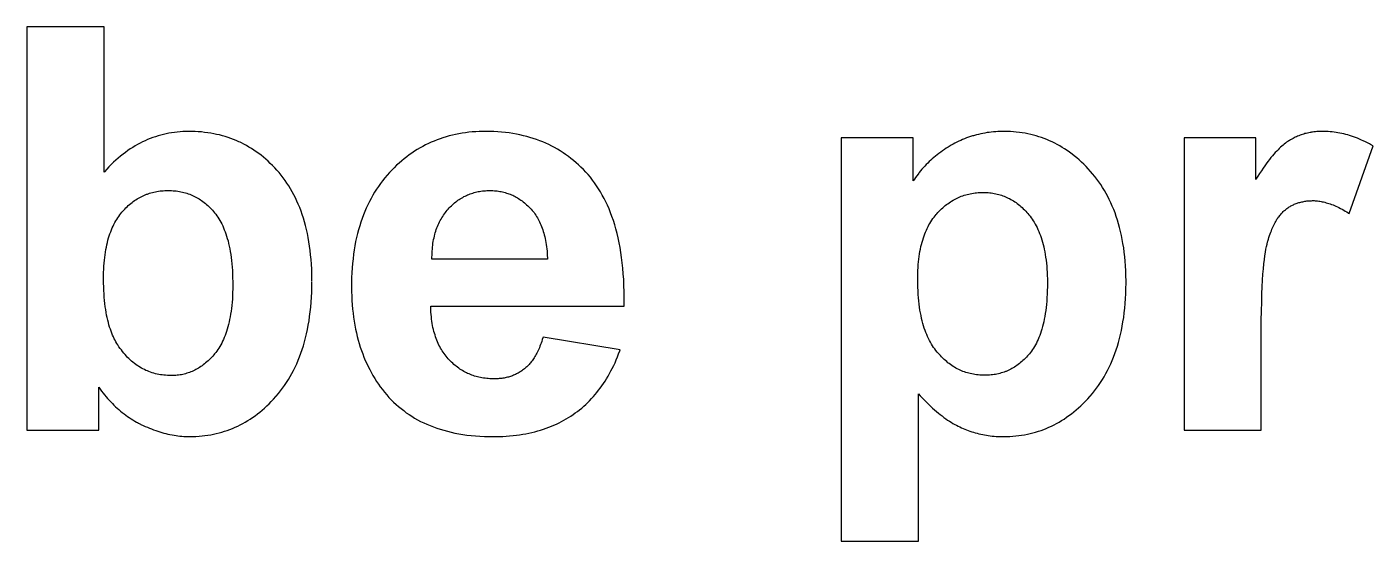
# Model space of a CAD drawing. Header units: millimetres. Extents: x 0 to 841, y 0 to 594.
# Drawn here: x 289.22 to 302.59, y 346.73 to 351.83 of the extents above; entities that cross this region are included whole.
import ezdxf

# ---------------------------------------------------------------- set-up
doc = ezdxf.new("R2010")
doc.units = ezdxf.units.MM
doc.header["$LTSCALE"] = 46.255
doc.layers.add('5_CURVES', color=7, linetype='CONTINUOUS')

msp = doc.modelspace()

# ---------------------------------------------------------------- linework, layer by layer
at = {"layer": '5_CURVES', "color": 7, "linetype": 'CONTINUOUS'}
for p, q in [((289.222, 351.83), (289.222, 347.83)), ((289.988, 351.83), (289.222, 351.83)), ((289.988, 350.389), (289.988, 351.83)), ((297.306, 350.728), (297.306, 346.728)), ((298.021, 350.728), (297.306, 350.728)), ((298.021, 350.302), (298.021, 350.728)), ((300.709, 350.728), (300.709, 347.83)), ((301.421, 350.728), (300.709, 350.728)), ((301.421, 350.316), (301.421, 350.728)), ((302.348, 349.98), (302.586, 350.649)), ((294.389, 349.527), (293.243, 349.527)), ((293.23, 349.058), (295.151, 349.058)), ((295.11, 348.624), (294.346, 348.752)), ((289.934, 347.83), (289.934, 348.256)), ((298.073, 346.728), (298.073, 348.188)), ((289.222, 347.83), (289.934, 347.83)), ((300.709, 347.83), (301.475, 347.83)), ((297.306, 346.728), (298.073, 346.728))]:
    msp.add_line(p, q, dxfattribs=at)
for points in [[(290.829, 350.793), (290.799, 350.793), (290.771, 350.792), (290.742, 350.79), (290.714, 350.787), (290.686, 350.784), (290.658, 350.78), (290.631, 350.775), (290.604, 350.77), (290.577, 350.764), (290.55, 350.757), (290.524, 350.75), (290.498, 350.741), (290.472, 350.732), (290.446, 350.723), (290.42, 350.712), (290.395, 350.701), (290.37, 350.689), (290.345, 350.677), (290.32, 350.663), (290.296, 350.649), (290.272, 350.635), (290.247, 350.619), (290.223, 350.603), (290.199, 350.585), (290.176, 350.567), (290.152, 350.549), (290.129, 350.529), (290.105, 350.509), (290.082, 350.487), (290.059, 350.465), (290.036, 350.442), (290.014, 350.418), (289.991, 350.393), (289.988, 350.389)], [(291.704, 350.408), (291.682, 350.431), (291.66, 350.454), (291.638, 350.476), (291.616, 350.497), (291.593, 350.517), (291.57, 350.537), (291.547, 350.556), (291.523, 350.573), (291.499, 350.591), (291.475, 350.607), (291.451, 350.623), (291.426, 350.638), (291.401, 350.652), (291.376, 350.666), (291.351, 350.679), (291.338, 350.685), (291.325, 350.691), (291.299, 350.703), (291.272, 350.713), (291.245, 350.724), (291.218, 350.733), (291.19, 350.742), (291.162, 350.75), (291.134, 350.758), (291.105, 350.764), (291.076, 350.77), (291.046, 350.776), (291.016, 350.78), (290.986, 350.784), (290.955, 350.788), (290.923, 350.79), (290.891, 350.792), (290.859, 350.793), (290.829, 350.793)], [(293.773, 350.793), (293.748, 350.793), (293.713, 350.792), (293.677, 350.79), (293.642, 350.788), (293.608, 350.785), (293.575, 350.78), (293.541, 350.776), (293.509, 350.77), (293.477, 350.764), (293.445, 350.756), (293.414, 350.749), (293.383, 350.74), (293.352, 350.731), (293.323, 350.721), (293.293, 350.71), (293.264, 350.698), (293.235, 350.686), (293.207, 350.673), (293.179, 350.659), (293.151, 350.645), (293.124, 350.629), (293.097, 350.613), (293.07, 350.597), (293.044, 350.579), (293.018, 350.561), (292.992, 350.542), (292.967, 350.522), (292.942, 350.501), (292.917, 350.479), (292.892, 350.457), (292.868, 350.433), (292.844, 350.409), (292.82, 350.384)], [(294.792, 350.364), (294.769, 350.39), (294.746, 350.414), (294.722, 350.438), (294.698, 350.461), (294.673, 350.483), (294.648, 350.505), (294.623, 350.525), (294.597, 350.545), (294.57, 350.564), (294.544, 350.582), (294.516, 350.6), (294.489, 350.616), (294.46, 350.632), (294.432, 350.647), (294.403, 350.662), (294.373, 350.676), (294.343, 350.689), (294.312, 350.701), (294.281, 350.712), (294.249, 350.723), (294.216, 350.733), (294.183, 350.743), (294.15, 350.751), (294.116, 350.759), (294.081, 350.766), (294.045, 350.772), (294.009, 350.778), (293.972, 350.782), (293.934, 350.786), (293.896, 350.789), (293.857, 350.791), (293.817, 350.793), (293.776, 350.793), (293.773, 350.793)], [(298.924, 350.793), (298.907, 350.793), (298.884, 350.793), (298.862, 350.792), (298.84, 350.79), (298.818, 350.788), (298.796, 350.786), (298.775, 350.784), (298.753, 350.781), (298.732, 350.777), (298.711, 350.773), (298.691, 350.769), (298.67, 350.764), (298.65, 350.759), (298.629, 350.754), (298.619, 350.751), (298.609, 350.748), (298.589, 350.742), (298.57, 350.735), (298.55, 350.728), (298.531, 350.72), (298.511, 350.712), (298.492, 350.704), (298.473, 350.695), (298.454, 350.686), (298.435, 350.676), (298.417, 350.666), (298.398, 350.656)], [(299.78, 350.397), (299.758, 350.421), (299.736, 350.445), (299.713, 350.468), (299.69, 350.489), (299.667, 350.51), (299.644, 350.531), (299.62, 350.55), (299.597, 350.568), (299.573, 350.586), (299.549, 350.603), (299.524, 350.619), (299.5, 350.635), (299.475, 350.65), (299.45, 350.663), (299.425, 350.677), (299.4, 350.689), (299.374, 350.701), (299.348, 350.712), (299.322, 350.722), (299.295, 350.732), (299.269, 350.741), (299.242, 350.749), (299.214, 350.757), (299.187, 350.764), (299.159, 350.77), (299.131, 350.775), (299.102, 350.78), (299.074, 350.784), (299.044, 350.787), (299.015, 350.79), (298.985, 350.792), (298.955, 350.793), (298.924, 350.793)], [(301.749, 350.7), (301.738, 350.693), (301.727, 350.685), (301.716, 350.677), (301.704, 350.668), (301.692, 350.658), (301.68, 350.647), (301.668, 350.636), (301.655, 350.624), (301.642, 350.611), (301.629, 350.597), (301.615, 350.583), (301.601, 350.567), (301.587, 350.55), (301.572, 350.533), (301.557, 350.514), (301.542, 350.494), (301.526, 350.473), (301.51, 350.451), (301.494, 350.427), (301.477, 350.402), (301.459, 350.376), (301.442, 350.349), (301.423, 350.32), (301.421, 350.316)], [(302.081, 350.793), (302.067, 350.793), (302.053, 350.793), (302.039, 350.792), (302.026, 350.791), (302.013, 350.79), (301.999, 350.788), (301.986, 350.787), (301.973, 350.785), (301.967, 350.784), (301.96, 350.782), (301.948, 350.78), (301.935, 350.777), (301.922, 350.774), (301.91, 350.771), (301.898, 350.767), (301.885, 350.763), (301.873, 350.759), (301.861, 350.755), (301.849, 350.75), (301.837, 350.746), (301.826, 350.74), (301.814, 350.735), (301.802, 350.729), (301.791, 350.723), (301.779, 350.717), (301.767, 350.711), (301.756, 350.704), (301.749, 350.7)], [(302.586, 350.649), (302.569, 350.658), (302.549, 350.669), (302.529, 350.68), (302.509, 350.69), (302.489, 350.699), (302.47, 350.708), (302.45, 350.717), (302.431, 350.725), (302.411, 350.732), (302.392, 350.739), (302.372, 350.746), (302.353, 350.752), (302.334, 350.758), (302.314, 350.763), (302.295, 350.768), (302.276, 350.772), (302.257, 350.776), (302.237, 350.78), (302.218, 350.783), (302.198, 350.786), (302.179, 350.788), (302.16, 350.79), (302.14, 350.791), (302.13, 350.792), (302.12, 350.792), (302.101, 350.793), (302.081, 350.793)], [(298.398, 350.656), (298.387, 350.65), (298.368, 350.638), (298.349, 350.626), (298.33, 350.613), (298.312, 350.601), (298.294, 350.588), (298.276, 350.575), (298.259, 350.562), (298.242, 350.549), (298.226, 350.535), (298.21, 350.521), (298.194, 350.507), (298.179, 350.493), (298.164, 350.479), (298.149, 350.464), (298.135, 350.449), (298.121, 350.434), (298.107, 350.418), (298.094, 350.402), (298.081, 350.386), (298.075, 350.378), (298.068, 350.37), (298.056, 350.353), (298.044, 350.337), (298.032, 350.32), (298.021, 350.302)], [(292.051, 349.309), (292.051, 349.327), (292.05, 349.378), (292.049, 349.427), (292.046, 349.475), (292.043, 349.522), (292.038, 349.568), (292.033, 349.613), (292.028, 349.656), (292.021, 349.699), (292.014, 349.74), (292.006, 349.781), (291.997, 349.82), (291.988, 349.859), (291.977, 349.896), (291.966, 349.933), (291.955, 349.968), (291.943, 350.003), (291.93, 350.037), (291.916, 350.07), (291.902, 350.102), (291.887, 350.134), (291.872, 350.164), (291.856, 350.194), (291.839, 350.224), (291.821, 350.252), (291.803, 350.28), (291.785, 350.307), (291.766, 350.333), (291.746, 350.359), (291.725, 350.384), (291.704, 350.408)], [(292.82, 350.384), (292.797, 350.358), (292.775, 350.331), (292.753, 350.304), (292.732, 350.277), (292.712, 350.248), (292.692, 350.219), (292.673, 350.19), (292.655, 350.16), (292.638, 350.129), (292.621, 350.097), (292.605, 350.065), (292.59, 350.032), (292.575, 349.998), (292.562, 349.964), (292.549, 349.929), (292.536, 349.893), (292.525, 349.856), (292.514, 349.818), (292.503, 349.78), (292.494, 349.74), (292.485, 349.7), (292.478, 349.659), (292.47, 349.617), (292.464, 349.574), (292.459, 349.529), (292.454, 349.484), (292.45, 349.438), (292.447, 349.391), (292.445, 349.342), (292.444, 349.293), (292.444, 349.257)], [(295.151, 349.058), (295.151, 349.075), (295.151, 349.14), (295.151, 349.202), (295.149, 349.263), (295.146, 349.322), (295.142, 349.379), (295.138, 349.435), (295.132, 349.489), (295.126, 349.541), (295.118, 349.592), (295.11, 349.642), (295.101, 349.689), (295.091, 349.736), (295.081, 349.781), (295.069, 349.825), (295.057, 349.867), (295.044, 349.908), (295.03, 349.948), (295.016, 349.986), (295.001, 350.024), (294.985, 350.06), (294.969, 350.095), (294.952, 350.129), (294.934, 350.162), (294.916, 350.194), (294.897, 350.225), (294.877, 350.254), (294.857, 350.283), (294.836, 350.311), (294.815, 350.338), (294.792, 350.364)], [(300.133, 349.295), (300.133, 349.311), (300.132, 349.361), (300.13, 349.41), (300.128, 349.458), (300.125, 349.504), (300.12, 349.55), (300.115, 349.594), (300.11, 349.637), (300.103, 349.68), (300.096, 349.721), (300.088, 349.761), (300.079, 349.801), (300.069, 349.839), (300.059, 349.877), (300.048, 349.914), (300.036, 349.949), (300.024, 349.984), (300.011, 350.019), (299.997, 350.052), (299.983, 350.085), (299.967, 350.117), (299.952, 350.148), (299.935, 350.178), (299.918, 350.208), (299.901, 350.237), (299.882, 350.265), (299.863, 350.293), (299.843, 350.32), (299.823, 350.346), (299.802, 350.372), (299.78, 350.397)], [(290.165, 349.992), (290.17, 349.997), (290.181, 350.01), (290.193, 350.022), (290.204, 350.034), (290.216, 350.046), (290.228, 350.057), (290.24, 350.068), (290.253, 350.078), (290.265, 350.088), (290.277, 350.097), (290.29, 350.106), (290.303, 350.114), (290.316, 350.123), (290.329, 350.13), (290.342, 350.138), (290.355, 350.145), (290.368, 350.151), (290.382, 350.158), (290.396, 350.163), (290.41, 350.169), (290.417, 350.172), (290.424, 350.174), (290.438, 350.179), (290.452, 350.183), (290.467, 350.187), (290.482, 350.191), (290.497, 350.194), (290.512, 350.197), (290.527, 350.2), (290.543, 350.202), (290.559, 350.203), (290.575, 350.205), (290.591, 350.206), (290.607, 350.206), (290.624, 350.207)], [(290.624, 350.207), (290.639, 350.206), (290.656, 350.206), (290.672, 350.205), (290.688, 350.204), (290.704, 350.202), (290.72, 350.2), (290.735, 350.197), (290.75, 350.194), (290.765, 350.191), (290.78, 350.187), (290.795, 350.183), (290.809, 350.179), (290.823, 350.174), (290.838, 350.169), (290.851, 350.164), (290.865, 350.158), (290.879, 350.152), (290.892, 350.145), (290.905, 350.138), (290.918, 350.131), (290.931, 350.123), (290.944, 350.115), (290.956, 350.106), (290.969, 350.097), (290.981, 350.088), (290.993, 350.078), (291.005, 350.068), (291.017, 350.058), (291.029, 350.047), (291.04, 350.036), (291.052, 350.024), (291.063, 350.011), (291.074, 349.999), (291.085, 349.986)], [(293.405, 350.023), (293.415, 350.034), (293.425, 350.044), (293.436, 350.055), (293.446, 350.065), (293.457, 350.075), (293.468, 350.084), (293.479, 350.093), (293.49, 350.102), (293.501, 350.11), (293.513, 350.118), (293.524, 350.125), (293.536, 350.132), (293.548, 350.139), (293.56, 350.146), (293.572, 350.152), (293.584, 350.158), (293.596, 350.163), (293.609, 350.168), (293.615, 350.171), (293.621, 350.173), (293.634, 350.178), (293.647, 350.182), (293.661, 350.186), (293.674, 350.189), (293.687, 350.193), (293.701, 350.196), (293.715, 350.198), (293.729, 350.2), (293.744, 350.202), (293.758, 350.204), (293.773, 350.205), (293.788, 350.206), (293.804, 350.206), (293.819, 350.207)], [(293.819, 350.207), (293.834, 350.206), (293.848, 350.206), (293.862, 350.205), (293.876, 350.204), (293.89, 350.202), (293.903, 350.201), (293.917, 350.198), (293.93, 350.196), (293.943, 350.193), (293.956, 350.19), (293.969, 350.186), (293.976, 350.184), (293.982, 350.182), (293.995, 350.178), (294.007, 350.174), (294.02, 350.169), (294.032, 350.164), (294.044, 350.159), (294.056, 350.153), (294.068, 350.147), (294.08, 350.14), (294.092, 350.133), (294.103, 350.126), (294.115, 350.119), (294.126, 350.111), (294.138, 350.103), (294.149, 350.094), (294.16, 350.085), (294.171, 350.076), (294.182, 350.066), (294.193, 350.056), (294.204, 350.046), (294.214, 350.035), (294.217, 350.032)], [(298.249, 349.97), (298.254, 349.975), (298.266, 349.988), (298.277, 350.001), (298.289, 350.013), (298.301, 350.024), (298.314, 350.036), (298.326, 350.046), (298.338, 350.057), (298.351, 350.067), (298.363, 350.076), (298.376, 350.085), (298.389, 350.094), (298.402, 350.102), (298.416, 350.11), (298.429, 350.118), (298.442, 350.125), (298.456, 350.131), (298.47, 350.138), (298.484, 350.144), (298.491, 350.147), (298.498, 350.149), (298.512, 350.154), (298.527, 350.159), (298.542, 350.164), (298.556, 350.168), (298.572, 350.172), (298.587, 350.175), (298.602, 350.178), (298.618, 350.18), (298.634, 350.183), (298.65, 350.184), (298.666, 350.186), (298.683, 350.187), (298.7, 350.187), (298.717, 350.188)], [(298.717, 350.188), (298.733, 350.187), (298.749, 350.187), (298.765, 350.186), (298.78, 350.184), (298.795, 350.183), (298.81, 350.181), (298.825, 350.178), (298.84, 350.175), (298.854, 350.172), (298.869, 350.168), (298.883, 350.164), (298.897, 350.16), (298.91, 350.155), (298.924, 350.15), (298.938, 350.145), (298.951, 350.139), (298.964, 350.132), (298.977, 350.126), (298.99, 350.119), (299.003, 350.111), (299.016, 350.104), (299.028, 350.095), (299.041, 350.087), (299.053, 350.078), (299.065, 350.068), (299.078, 350.059), (299.09, 350.048), (299.102, 350.037), (299.113, 350.026), (299.125, 350.015), (299.137, 350.002), (299.148, 349.99), (299.16, 349.977), (299.169, 349.966)], [(293.243, 349.527), (293.243, 349.544), (293.244, 349.565), (293.244, 349.586), (293.245, 349.606), (293.247, 349.626), (293.249, 349.646), (293.251, 349.665), (293.253, 349.683), (293.256, 349.702), (293.259, 349.72), (293.263, 349.737), (293.267, 349.755), (293.271, 349.772), (293.276, 349.788), (293.281, 349.804), (293.286, 349.82), (293.292, 349.836), (293.298, 349.851), (293.304, 349.866), (293.311, 349.881), (293.318, 349.895), (293.325, 349.909), (293.333, 349.923), (293.341, 349.936), (293.349, 349.95), (293.357, 349.962), (293.366, 349.975), (293.376, 349.988), (293.385, 350), (293.395, 350.012), (293.405, 350.023)], [(294.217, 350.032), (294.227, 350.021), (294.237, 350.01), (294.246, 349.999), (294.256, 349.987), (294.264, 349.975), (294.273, 349.963), (294.281, 349.95), (294.289, 349.937), (294.297, 349.923), (294.304, 349.909), (294.311, 349.895), (294.318, 349.881), (294.325, 349.865), (294.331, 349.85), (294.337, 349.834), (294.343, 349.818), (294.348, 349.801), (294.353, 349.784), (294.358, 349.766), (294.363, 349.748), (294.367, 349.729), (294.371, 349.71), (294.374, 349.69), (294.378, 349.67), (294.38, 349.649), (294.383, 349.628), (294.385, 349.606), (294.387, 349.584), (294.388, 349.561), (294.389, 349.537), (294.389, 349.527)], [(301.538, 349.696), (301.541, 349.705), (301.547, 349.724), (301.552, 349.742), (301.558, 349.76), (301.564, 349.776), (301.57, 349.792), (301.576, 349.808), (301.582, 349.823), (301.588, 349.837), (301.594, 349.851), (301.6, 349.864), (301.607, 349.876), (301.613, 349.888), (301.619, 349.9), (301.626, 349.911), (301.632, 349.921), (301.639, 349.931), (301.645, 349.941), (301.652, 349.95), (301.659, 349.959), (301.666, 349.967), (301.672, 349.975), (301.679, 349.983), (301.686, 349.99), (301.693, 349.997), (301.7, 350.004), (301.708, 350.01), (301.715, 350.016)], [(301.715, 350.016), (301.723, 350.022), (301.73, 350.028), (301.738, 350.034), (301.746, 350.039), (301.754, 350.044), (301.762, 350.049), (301.77, 350.054), (301.779, 350.058), (301.787, 350.062), (301.796, 350.066), (301.804, 350.07), (301.813, 350.074), (301.822, 350.077), (301.831, 350.081), (301.84, 350.084), (301.849, 350.087), (301.859, 350.089), (301.868, 350.092), (301.878, 350.094), (301.888, 350.096), (301.898, 350.098), (301.908, 350.1), (301.919, 350.101), (301.929, 350.103), (301.94, 350.104), (301.951, 350.104), (301.962, 350.105), (301.973, 350.105), (301.985, 350.106), (301.988, 350.106)], [(301.988, 350.106), (302, 350.106), (302.011, 350.105), (302.022, 350.104), (302.034, 350.103), (302.046, 350.102), (302.058, 350.1), (302.07, 350.098), (302.082, 350.096), (302.095, 350.093), (302.108, 350.09), (302.12, 350.086), (302.134, 350.082), (302.147, 350.078), (302.16, 350.074), (302.174, 350.069), (302.188, 350.063), (302.203, 350.057), (302.217, 350.051), (302.232, 350.044), (302.247, 350.037), (302.262, 350.029), (302.278, 350.021), (302.294, 350.013), (302.31, 350.003), (302.326, 349.994), (302.343, 349.983), (302.348, 349.98)], [(289.983, 349.342), (289.983, 349.361), (289.983, 349.393), (289.985, 349.425), (289.986, 349.455), (289.988, 349.485), (289.991, 349.514), (289.994, 349.542), (289.997, 349.569), (290.001, 349.595), (290.005, 349.62), (290.01, 349.645), (290.015, 349.669), (290.02, 349.692), (290.026, 349.715), (290.032, 349.737), (290.039, 349.758), (290.046, 349.778), (290.053, 349.798), (290.061, 349.817), (290.069, 349.836), (290.077, 349.854), (290.085, 349.871), (290.094, 349.888), (290.103, 349.905), (290.113, 349.92), (290.123, 349.936), (290.133, 349.95), (290.143, 349.965), (290.154, 349.978), (290.165, 349.992)], [(291.085, 349.986), (291.096, 349.972), (291.107, 349.957), (291.117, 349.942), (291.127, 349.926), (291.137, 349.91), (291.146, 349.893), (291.156, 349.875), (291.165, 349.857), (291.173, 349.838), (291.181, 349.818), (291.189, 349.797), (291.197, 349.776), (291.204, 349.754), (291.211, 349.73), (291.218, 349.706), (291.224, 349.682), (291.23, 349.656), (291.235, 349.629), (291.24, 349.601), (291.245, 349.572), (291.249, 349.542), (291.253, 349.511), (291.256, 349.479), (291.259, 349.446), (291.261, 349.412), (291.263, 349.376), (291.264, 349.339), (291.265, 349.301), (291.265, 349.271)], [(298.065, 349.328), (298.065, 349.35), (298.065, 349.382), (298.067, 349.412), (298.068, 349.442), (298.07, 349.471), (298.073, 349.499), (298.076, 349.526), (298.079, 349.552), (298.083, 349.578), (298.087, 349.602), (298.092, 349.626), (298.097, 349.65), (298.103, 349.672), (298.108, 349.694), (298.115, 349.715), (298.121, 349.736), (298.128, 349.756), (298.135, 349.776), (298.143, 349.795), (298.151, 349.813), (298.159, 349.831), (298.168, 349.848), (298.177, 349.865), (298.186, 349.881), (298.196, 349.897), (298.206, 349.913), (298.216, 349.928), (298.227, 349.942), (298.238, 349.956), (298.249, 349.97)], [(299.169, 349.966), (299.18, 349.952), (299.191, 349.937), (299.202, 349.922), (299.212, 349.907), (299.222, 349.891), (299.231, 349.874), (299.241, 349.856), (299.25, 349.839), (299.259, 349.82), (299.267, 349.801), (299.275, 349.781), (299.283, 349.761), (299.29, 349.739), (299.297, 349.717), (299.304, 349.695), (299.31, 349.672), (299.316, 349.648), (299.321, 349.623), (299.327, 349.597), (299.331, 349.571), (299.335, 349.544), (299.339, 349.516), (299.343, 349.487), (299.346, 349.457), (299.348, 349.426), (299.35, 349.395), (299.351, 349.363), (299.352, 349.329), (299.353, 349.295), (299.353, 349.29)], [(301.475, 347.83), (301.476, 348.81), (301.476, 348.916), (301.478, 349.013), (301.48, 349.1), (301.483, 349.18), (301.486, 349.252), (301.489, 349.317), (301.493, 349.376), (301.497, 349.43), (301.502, 349.478), (301.507, 349.521), (301.512, 349.559), (301.517, 349.594), (301.522, 349.624), (301.527, 349.651), (301.533, 349.675), (301.538, 349.696)], [(290.123, 348.675), (290.114, 348.689), (290.105, 348.704), (290.096, 348.72), (290.088, 348.736), (290.08, 348.754), (290.072, 348.772), (290.064, 348.79), (290.057, 348.81), (290.05, 348.83), (290.043, 348.851), (290.036, 348.873), (290.03, 348.896), (290.024, 348.92), (290.019, 348.945), (290.013, 348.971), (290.009, 348.997), (290.004, 349.025), (290, 349.054), (289.996, 349.084), (289.993, 349.115), (289.99, 349.147), (289.988, 349.181), (289.986, 349.215), (289.984, 349.251), (289.983, 349.288), (289.983, 349.327), (289.983, 349.342)], [(291.265, 349.271), (291.265, 349.267), (291.265, 349.231), (291.264, 349.196), (291.263, 349.162), (291.261, 349.13), (291.258, 349.098), (291.255, 349.067), (291.252, 349.037), (291.248, 349.008), (291.244, 348.98), (291.24, 348.953), (291.234, 348.927), (291.229, 348.902), (291.223, 348.878), (291.217, 348.854), (291.21, 348.831), (291.204, 348.809), (291.196, 348.788), (291.189, 348.768), (291.181, 348.748), (291.173, 348.729), (291.164, 348.711), (291.155, 348.693), (291.146, 348.676), (291.137, 348.659), (291.127, 348.643), (291.117, 348.628), (291.107, 348.614), (291.096, 348.599), (291.085, 348.586)], [(291.696, 348.166), (291.718, 348.191), (291.739, 348.218), (291.76, 348.245), (291.78, 348.273), (291.799, 348.301), (291.818, 348.33), (291.835, 348.36), (291.853, 348.391), (291.869, 348.422), (291.885, 348.455), (291.9, 348.488), (291.915, 348.522), (291.929, 348.556), (291.942, 348.592), (291.954, 348.629), (291.966, 348.666), (291.977, 348.705), (291.988, 348.744), (291.997, 348.785), (292.006, 348.826), (292.014, 348.869), (292.022, 348.912), (292.028, 348.957), (292.034, 349.003), (292.039, 349.05), (292.043, 349.098), (292.047, 349.148), (292.049, 349.199), (292.05, 349.251), (292.051, 349.304)], [(292.444, 349.257), (292.444, 349.248), (292.445, 349.203), (292.446, 349.158), (292.448, 349.115), (292.451, 349.072), (292.455, 349.03), (292.459, 348.989), (292.464, 348.949), (292.47, 348.909), (292.477, 348.87), (292.484, 348.832), (292.492, 348.795), (292.501, 348.758), (292.511, 348.723), (292.521, 348.687), (292.531, 348.653), (292.543, 348.619), (292.555, 348.586), (292.567, 348.553), (292.581, 348.521), (292.595, 348.49), (292.61, 348.459), (292.625, 348.429), (292.641, 348.399), (292.657, 348.37), (292.675, 348.341), (292.693, 348.313), (292.711, 348.285), (292.73, 348.258)], [(298.258, 348.604), (298.246, 348.619), (298.234, 348.634), (298.223, 348.65), (298.212, 348.666), (298.202, 348.683), (298.192, 348.701), (298.182, 348.719), (298.172, 348.737), (298.163, 348.757), (298.155, 348.777), (298.146, 348.798), (298.138, 348.819), (298.13, 348.841), (298.123, 348.864), (298.116, 348.888), (298.11, 348.913), (298.103, 348.938), (298.098, 348.965), (298.092, 348.992), (298.087, 349.02), (298.083, 349.049), (298.079, 349.079), (298.075, 349.111), (298.072, 349.143), (298.07, 349.176), (298.068, 349.211), (298.066, 349.246), (298.065, 349.283), (298.065, 349.321), (298.065, 349.328)], [(299.353, 349.29), (299.352, 349.252), (299.351, 349.215), (299.35, 349.178), (299.348, 349.144), (299.346, 349.11), (299.343, 349.077), (299.34, 349.046), (299.336, 349.016), (299.332, 348.987), (299.327, 348.958), (299.322, 348.931), (299.316, 348.905), (299.311, 348.88), (299.304, 348.856), (299.298, 348.832), (299.291, 348.81), (299.284, 348.788), (299.276, 348.767), (299.268, 348.747), (299.26, 348.728), (299.252, 348.71), (299.243, 348.692), (299.234, 348.675), (299.225, 348.658), (299.215, 348.643), (299.205, 348.628), (299.195, 348.613), (299.185, 348.6), (299.174, 348.587)], [(299.777, 348.166), (299.799, 348.192), (299.821, 348.218), (299.841, 348.245), (299.861, 348.273), (299.88, 348.301), (299.899, 348.33), (299.917, 348.359), (299.934, 348.39), (299.95, 348.421), (299.966, 348.453), (299.982, 348.486), (299.996, 348.519), (300.01, 348.554), (300.023, 348.589), (300.036, 348.625), (300.048, 348.662), (300.059, 348.7), (300.069, 348.739), (300.079, 348.779), (300.088, 348.819), (300.096, 348.861), (300.103, 348.904), (300.11, 348.948), (300.116, 348.993), (300.121, 349.039), (300.125, 349.086), (300.128, 349.134), (300.131, 349.183), (300.132, 349.234), (300.133, 349.286), (300.133, 349.295)], [(293.415, 348.525), (293.404, 348.537), (293.393, 348.549), (293.383, 348.562), (293.373, 348.575), (293.363, 348.588), (293.354, 348.601), (293.345, 348.615), (293.336, 348.629), (293.328, 348.643), (293.32, 348.658), (293.312, 348.673), (293.305, 348.689), (293.298, 348.705), (293.291, 348.721), (293.285, 348.738), (293.279, 348.755), (293.273, 348.773), (293.268, 348.791), (293.262, 348.809), (293.258, 348.828), (293.253, 348.848), (293.249, 348.868), (293.245, 348.888), (293.242, 348.909), (293.239, 348.931), (293.237, 348.953), (293.234, 348.975), (293.232, 348.999), (293.231, 349.023), (293.23, 349.047), (293.23, 349.058)], [(290.654, 348.37), (290.635, 348.371), (290.617, 348.371), (290.599, 348.373), (290.581, 348.374), (290.564, 348.376), (290.547, 348.379), (290.53, 348.382), (290.513, 348.385), (290.497, 348.389), (290.48, 348.394), (290.464, 348.398), (290.449, 348.404), (290.433, 348.409), (290.418, 348.416), (290.403, 348.422), (290.388, 348.429), (290.373, 348.437), (290.358, 348.445), (290.344, 348.453), (290.33, 348.462), (290.315, 348.471), (290.302, 348.481), (290.288, 348.491), (290.274, 348.502), (290.261, 348.514), (290.248, 348.525), (290.234, 348.538), (290.221, 348.551), (290.209, 348.564), (290.196, 348.578), (290.183, 348.593), (290.171, 348.608), (290.159, 348.624), (290.147, 348.64), (290.135, 348.657), (290.123, 348.675)], [(294.346, 348.752), (294.343, 348.744), (294.338, 348.727), (294.332, 348.709), (294.326, 348.693), (294.321, 348.677), (294.315, 348.662), (294.309, 348.647), (294.303, 348.633), (294.296, 348.619), (294.29, 348.606), (294.284, 348.593), (294.277, 348.581), (294.271, 348.569), (294.264, 348.558), (294.257, 348.547), (294.25, 348.536), (294.244, 348.526), (294.237, 348.516), (294.229, 348.507), (294.222, 348.498), (294.215, 348.489), (294.207, 348.48), (294.2, 348.472), (294.192, 348.464), (294.184, 348.457), (294.176, 348.45), (294.168, 348.443), (294.16, 348.436)], [(291.085, 348.586), (291.077, 348.577), (291.066, 348.563), (291.054, 348.551), (291.043, 348.539), (291.031, 348.527), (291.02, 348.516), (291.008, 348.506), (290.996, 348.496), (290.984, 348.486), (290.972, 348.477), (290.96, 348.468), (290.948, 348.459), (290.936, 348.451), (290.924, 348.444), (290.912, 348.437), (290.9, 348.43), (290.887, 348.423), (290.874, 348.417), (290.862, 348.412), (290.849, 348.406), (290.836, 348.401), (290.823, 348.397), (290.81, 348.393), (290.796, 348.389), (290.783, 348.385), (290.769, 348.382), (290.756, 348.379), (290.742, 348.377), (290.728, 348.375), (290.713, 348.373), (290.699, 348.372), (290.684, 348.371), (290.669, 348.371), (290.654, 348.37)], [(294.643, 347.983), (294.665, 347.999), (294.687, 348.015), (294.708, 348.031), (294.729, 348.048), (294.749, 348.066), (294.769, 348.084), (294.789, 348.102), (294.808, 348.121), (294.826, 348.141), (294.845, 348.161), (294.862, 348.181), (294.88, 348.202), (294.897, 348.224), (294.914, 348.246), (294.93, 348.268), (294.946, 348.291), (294.962, 348.315), (294.977, 348.339), (294.991, 348.364), (295.006, 348.39), (295.02, 348.416), (295.033, 348.442), (295.047, 348.47), (295.06, 348.497), (295.072, 348.526), (295.084, 348.555), (295.096, 348.585), (295.107, 348.616), (295.11, 348.624)], [(298.73, 348.373), (298.714, 348.373), (298.697, 348.374), (298.681, 348.375), (298.665, 348.376), (298.649, 348.378), (298.633, 348.38), (298.618, 348.383), (298.603, 348.386), (298.587, 348.39), (298.572, 348.393), (298.558, 348.398), (298.543, 348.402), (298.529, 348.407), (298.514, 348.412), (298.507, 348.415), (298.5, 348.418), (298.486, 348.424), (298.472, 348.431), (298.458, 348.438), (298.445, 348.445), (298.431, 348.453), (298.418, 348.461), (298.405, 348.47), (298.391, 348.479), (298.378, 348.489), (298.365, 348.498), (298.353, 348.509), (298.34, 348.52), (298.327, 348.531), (298.315, 348.543), (298.302, 348.555), (298.29, 348.568), (298.278, 348.581), (298.266, 348.595), (298.258, 348.604)], [(299.174, 348.587), (299.167, 348.578), (299.156, 348.565), (299.145, 348.553), (299.133, 348.541), (299.122, 348.53), (299.11, 348.519), (299.098, 348.509), (299.087, 348.499), (299.075, 348.489), (299.063, 348.48), (299.05, 348.471), (299.038, 348.463), (299.026, 348.455), (299.013, 348.447), (299.001, 348.44), (298.988, 348.433), (298.975, 348.427), (298.962, 348.421), (298.949, 348.415), (298.942, 348.412), (298.936, 348.41), (298.922, 348.405), (298.909, 348.4), (298.895, 348.396), (298.881, 348.392), (298.867, 348.388), (298.852, 348.385), (298.838, 348.382), (298.823, 348.38), (298.808, 348.378), (298.793, 348.376), (298.778, 348.375), (298.762, 348.374), (298.746, 348.373), (298.73, 348.373)], [(293.857, 348.338), (293.851, 348.338), (293.834, 348.338), (293.818, 348.339), (293.802, 348.34), (293.786, 348.341), (293.77, 348.343), (293.754, 348.345), (293.739, 348.348), (293.724, 348.351), (293.709, 348.354), (293.695, 348.357), (293.68, 348.361), (293.666, 348.365), (293.652, 348.37), (293.638, 348.375), (293.624, 348.38), (293.611, 348.386), (293.597, 348.392), (293.584, 348.398), (293.571, 348.405), (293.558, 348.412), (293.545, 348.419), (293.533, 348.427), (293.52, 348.435), (293.508, 348.444), (293.496, 348.452), (293.484, 348.462), (293.472, 348.471), (293.46, 348.481), (293.449, 348.492), (293.437, 348.502), (293.426, 348.514), (293.415, 348.525)], [(294.16, 348.436), (294.152, 348.429), (294.143, 348.423), (294.135, 348.417), (294.126, 348.411), (294.117, 348.406), (294.109, 348.4), (294.099, 348.395), (294.09, 348.39), (294.081, 348.386), (294.072, 348.381), (294.062, 348.377), (294.052, 348.373), (294.042, 348.369), (294.032, 348.365), (294.022, 348.362), (294.012, 348.359), (294.001, 348.356), (293.991, 348.353), (293.98, 348.35), (293.969, 348.348), (293.958, 348.346), (293.946, 348.344), (293.935, 348.342), (293.923, 348.341), (293.911, 348.34), (293.899, 348.339), (293.887, 348.338), (293.874, 348.338), (293.861, 348.338), (293.857, 348.338)], [(289.934, 348.256), (289.934, 348.255), (289.949, 348.235), (289.963, 348.216), (289.978, 348.197), (289.992, 348.178), (290.007, 348.16), (290.023, 348.142), (290.038, 348.125), (290.054, 348.109), (290.07, 348.092), (290.086, 348.076), (290.102, 348.061), (290.118, 348.046), (290.135, 348.032), (290.151, 348.017), (290.168, 348.004), (290.186, 347.99), (290.203, 347.977), (290.22, 347.965), (290.238, 347.953), (290.256, 347.941), (290.274, 347.93), (290.293, 347.919), (290.311, 347.908), (290.321, 347.903), (290.33, 347.898), (290.349, 347.888)], [(290.84, 347.765), (290.87, 347.765), (290.9, 347.766), (290.93, 347.768), (290.96, 347.771), (290.989, 347.774), (291.018, 347.778), (291.046, 347.783), (291.074, 347.788), (291.102, 347.794), (291.13, 347.801), (291.157, 347.809), (291.184, 347.817), (291.21, 347.826), (291.237, 347.835), (291.263, 347.846), (291.288, 347.857), (291.314, 347.869), (291.339, 347.881), (291.364, 347.894), (291.389, 347.908), (291.414, 347.923), (291.438, 347.939), (291.462, 347.955), (291.486, 347.972), (291.51, 347.99), (291.534, 348.008), (291.557, 348.028), (291.58, 348.048), (291.603, 348.069), (291.626, 348.091), (291.648, 348.114), (291.671, 348.137), (291.693, 348.162), (291.696, 348.166)], [(292.73, 348.258), (292.751, 348.231), (292.772, 348.204), (292.794, 348.179), (292.816, 348.154), (292.839, 348.13), (292.862, 348.107), (292.886, 348.084), (292.911, 348.063), (292.923, 348.052), (292.936, 348.042), (292.962, 348.022), (292.988, 348.002), (293.015, 347.983), (293.043, 347.966), (293.071, 347.948), (293.1, 347.932), (293.13, 347.916), (293.161, 347.901), (293.192, 347.887), (293.224, 347.874), (293.257, 347.861), (293.29, 347.849), (293.325, 347.838), (293.36, 347.827), (293.396, 347.817), (293.433, 347.808), (293.471, 347.8), (293.509, 347.793), (293.549, 347.786), (293.59, 347.78), (293.632, 347.776), (293.674, 347.772), (293.718, 347.768), (293.763, 347.766), (293.809, 347.765), (293.849, 347.765)], [(298.073, 348.188), (298.09, 348.169), (298.111, 348.147), (298.132, 348.125), (298.152, 348.105), (298.173, 348.085), (298.193, 348.066), (298.212, 348.048), (298.232, 348.031), (298.251, 348.014), (298.27, 347.998), (298.289, 347.983), (298.308, 347.969), (298.326, 347.955), (298.344, 347.942), (298.362, 347.929), (298.38, 347.918), (298.398, 347.907), (298.415, 347.896), (298.432, 347.886), (298.449, 347.877), (298.466, 347.868), (298.482, 347.86)], [(298.919, 347.765), (298.949, 347.765), (298.98, 347.766), (299.01, 347.768), (299.039, 347.771), (299.068, 347.774), (299.097, 347.778), (299.126, 347.783), (299.154, 347.788), (299.181, 347.794), (299.209, 347.801), (299.236, 347.809), (299.263, 347.817), (299.29, 347.826), (299.316, 347.836), (299.342, 347.846), (299.368, 347.857), (299.394, 347.869), (299.419, 347.882), (299.444, 347.895), (299.469, 347.909), (299.494, 347.924), (299.518, 347.939), (299.543, 347.956), (299.567, 347.973), (299.591, 347.991), (299.614, 348.009), (299.638, 348.029), (299.661, 348.049), (299.685, 348.07), (299.708, 348.093), (299.73, 348.115), (299.753, 348.139), (299.775, 348.164), (299.777, 348.166)], [(290.349, 347.888), (290.353, 347.886), (290.375, 347.876), (290.396, 347.866), (290.417, 347.857), (290.438, 347.848), (290.458, 347.84), (290.479, 347.832), (290.5, 347.824), (290.52, 347.817), (290.541, 347.811), (290.561, 347.805), (290.581, 347.799), (290.602, 347.794), (290.622, 347.789), (290.642, 347.785), (290.662, 347.781), (290.682, 347.778), (290.702, 347.775), (290.721, 347.772), (290.741, 347.77), (290.761, 347.768), (290.781, 347.766), (290.8, 347.765), (290.82, 347.765), (290.84, 347.765)], [(293.849, 347.765), (293.873, 347.765), (293.91, 347.766), (293.945, 347.767), (293.98, 347.769), (294.014, 347.771), (294.048, 347.775), (294.081, 347.778), (294.113, 347.783), (294.144, 347.788), (294.175, 347.793), (294.206, 347.799), (294.235, 347.806), (294.265, 347.813), (294.293, 347.821), (294.321, 347.829), (294.349, 347.838), (294.376, 347.847), (294.402, 347.857), (294.428, 347.867), (294.454, 347.878), (294.479, 347.889), (294.504, 347.901), (294.528, 347.913), (294.552, 347.926), (294.575, 347.94), (294.598, 347.953), (294.621, 347.968), (294.643, 347.983)], [(298.482, 347.86), (298.499, 347.852), (298.516, 347.845), (298.533, 347.838), (298.55, 347.831), (298.567, 347.824), (298.584, 347.818), (298.602, 347.812), (298.619, 347.807), (298.637, 347.802), (298.655, 347.797), (298.673, 347.793), (298.691, 347.788), (298.71, 347.785), (298.728, 347.781), (298.747, 347.778), (298.766, 347.775), (298.785, 347.773), (298.804, 347.77), (298.824, 347.769), (298.843, 347.767), (298.863, 347.766), (298.883, 347.765), (298.904, 347.765), (298.919, 347.765)]]:
    msp.add_lwpolyline(points, dxfattribs=at)

doc.saveas('drawing.dxf')
